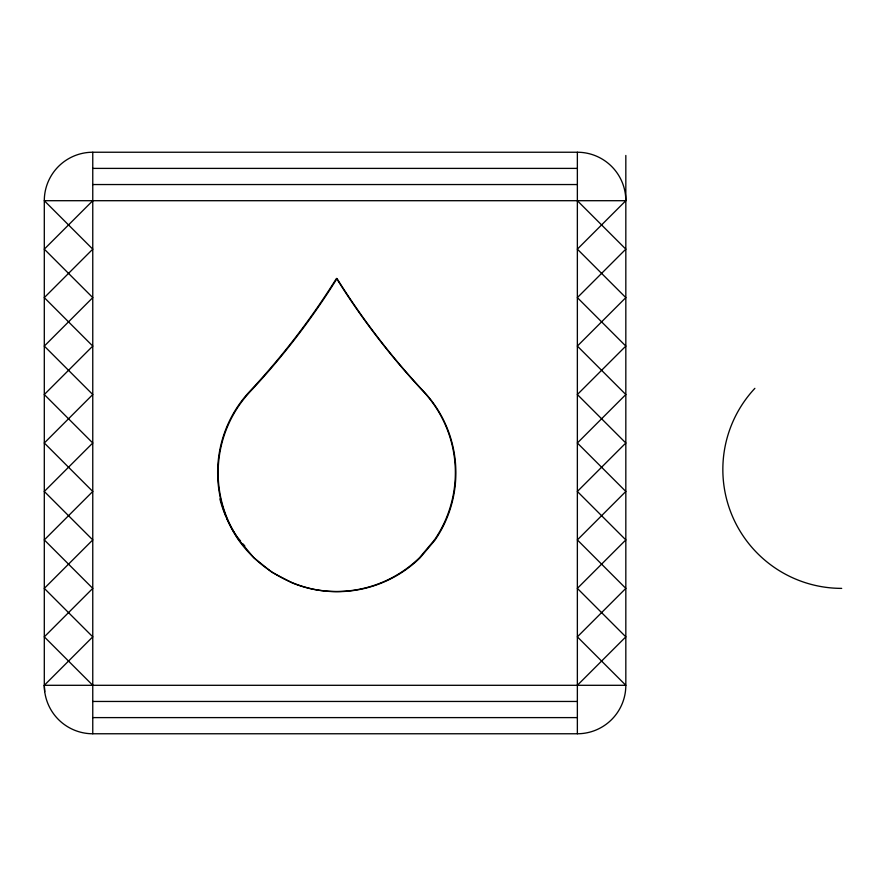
<?xml version="1.0" encoding="UTF-8"?>
<svg xmlns="http://www.w3.org/2000/svg" width="886" height="886" viewBox="0 0 886 886"><rect width="100%" height="100%" fill="white"/><g stroke="black" fill="none" stroke-linecap="round" stroke-linejoin="round"><path stroke-width="1.33" d="M92.764 200.701L44.3 249.154L92.764 297.618L44.3 346.083L92.764 394.536L44.3 443L92.764 491.464L44.3 539.917L92.764 588.382L44.3 636.846L92.764 685.299M44.71 691.623L44.3 685.299L92.764 636.846L44.3 588.382L92.764 539.917L44.3 491.464L92.764 443L44.3 394.536L92.764 346.083L44.3 297.618L92.764 249.154L44.3 200.701A48.464 48.464 0 0 1 92.764 152.237L577.362 152.237A48.464 48.464 0 0 1 625.826 200.701L577.362 249.154L625.826 297.618L577.362 346.083L625.826 394.536L577.362 443L625.826 491.464L577.362 539.917L625.826 588.382L577.362 636.846L625.826 685.299A48.464 48.464 0 0 1 577.362 733.763L92.764 733.763A48.464 48.464 0 0 1 44.3 685.299L44.3 200.701L625.826 200.701M577.362 685.299L625.826 636.846L577.362 588.382L625.826 539.917L577.362 491.464L625.826 443L577.362 394.536L625.826 346.083L577.362 297.618L625.826 249.154L577.362 200.701M92.764 168.395L577.362 168.395M92.764 184.543L577.362 184.543M44.3 685.299L625.826 685.299L625.826 155.46M92.764 701.457L577.362 701.457M92.764 717.605L577.362 717.605M237.171 536.938L240.571 540.981M243.129 544.015L244.835 546.031M577.362 152.237L577.362 733.763M92.764 152.237L92.764 733.763M841.7 588.382A118.868 118.868 0 0 1 754.872 388.345M237.171 536.927A118.846 118.846 0 0 1 226.572 518.077M226.03 516.848A118.846 118.846 0 0 1 219.894 498.929M337.001 278.569L330.622 288.615A737.141 737.141 0 0 1 250.173 391.634A118.868 118.868 0 0 0 239.109 540.227L253.905 557.792L271.803 572.19L292.136 582.877A118.868 118.868 0 0 0 420.108 557.792L434.904 540.216A118.868 118.868 0 0 0 423.84 391.634A737.695 737.695 0 0 1 337.001 278.569M434.395 540.039L419.599 557.615A118.868 118.868 0 0 1 313.644 589.268C283.498 582.933 256.431 565.168 238.611 540.039A118.868 118.868 0 0 1 249.675 391.446A737.141 737.141 0 0 0 336.503 278.392L342.882 288.437A737.695 737.695 0 0 0 423.331 391.446A118.868 118.868 0 0 1 434.395 540.039"/></g></svg>
